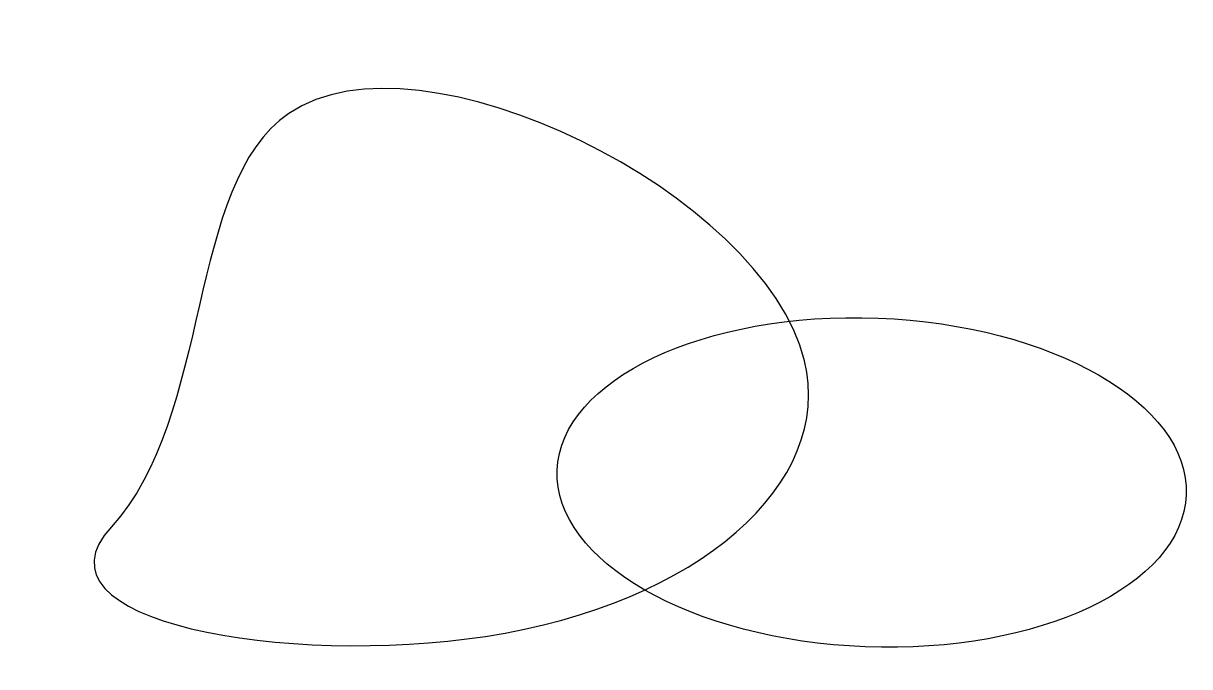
# Model space of a CAD drawing. Extents: x 2.4 to 12.6, y 2.2 to 7.8.
import ezdxf

# ---------------------------------------------------------------- set-up
doc = ezdxf.new("R2010")
doc.units = 0
doc.header["$MEASUREMENT"] = 0
doc.layers.get('0').update_dxf_attribs({"linetype": 'CONTINUOUS'})

msp = doc.modelspace()

# ---------------------------------------------------------------- linework, layer by layer
msp.add_ellipse((9.796, 3.816), major_axis=(-2.745, 0.107), ratio=0.52259)
at = {"start_tangent": (0.153485, 0.166481), "end_tangent": (0.153485, 0.166481)}
msp.add_spline([(3.161, 3.429), (4.71, 7.038), (9.21, 4.879), (6.425, 2.473), (3.161, 3.429)], degree=3, dxfattribs=at)

doc.saveas('drawing.dxf')
